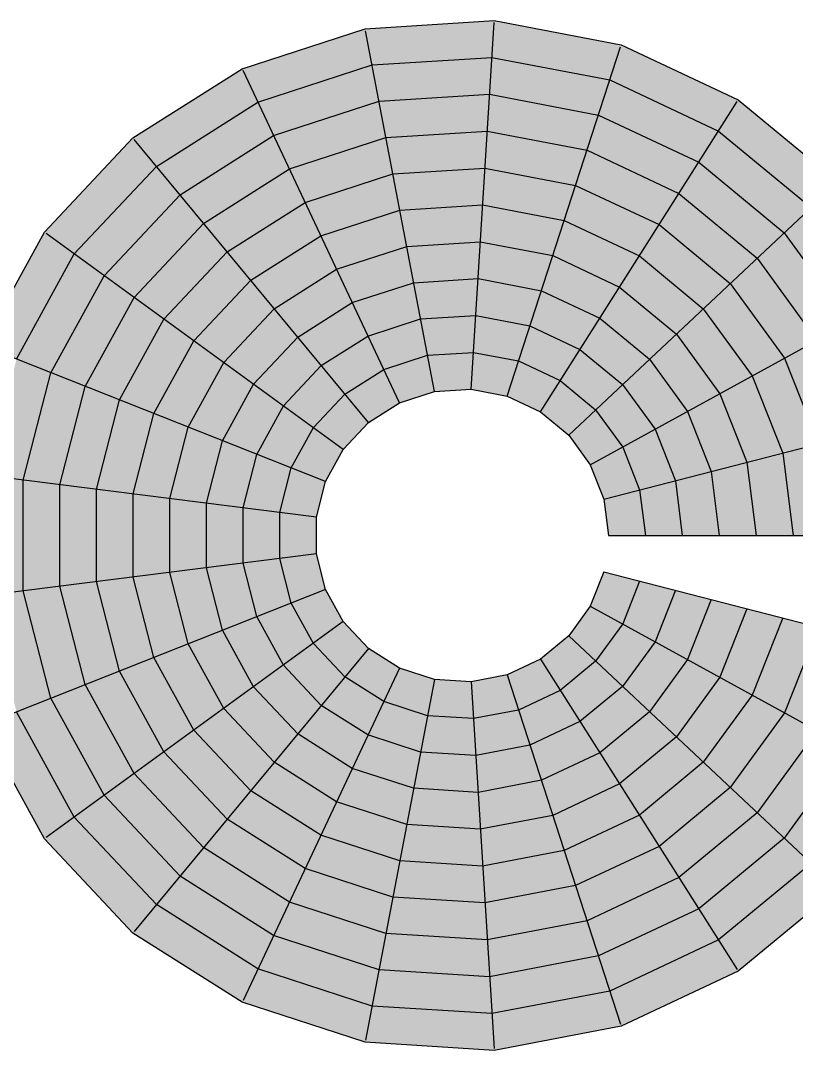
# Model space of a CAD drawing. Header units: inches. Extents: x -266 to 784, y -170 to 213.
# Drawn here: x 412 to 623.7, y -140.5 to 140.5 of the extents above; entities that cross this region are included whole.
import ezdxf

# ---------------------------------------------------------------- set-up
doc = ezdxf.new("R2010")
doc.units = ezdxf.units.IN
doc.header["$MEASUREMENT"] = 0
doc.layers.add('Lines', color=7, linetype='Continuous')
doc.layers.add('Shades', color=10, linetype='Continuous')

msp = doc.modelspace()

# ---------------------------------------------------------------- linework, layer by layer
at = {"layer": 'Lines', "color": 3}
for p, q in [((472.446955, 127.394987), (506.012158, 138.300954)), ((506.012158, 138.300954), (541.235052, 140.516964)), ((524.899144, 39.291496), (506.116408, 137.754451)), ((534.906018, 39.921067), (541.200118, 139.961704)), ((507.900856, 128.400008), (540.602149, 130.457374)), ((442.648468, 108.484324), (472.446955, 127.394987)), ((515.363222, 36.193095), (472.68384, 126.891579)), ((476.738581, 118.274798), (507.900856, 128.400008)), ((449.073364, 100.717947), (476.738581, 118.274798)), ((481.030208, 109.154609), (509.789555, 118.499063)), ((509.789555, 118.499063), (539.969245, 120.397785)), ((511.678254, 108.598117), (539.336342, 110.338195)), ((418.489046, 82.757192), (442.648468, 108.484324)), ((506.89743, 30.820549), (443.003103, 108.055643)), ((455.49826, 92.951569), (481.030208, 109.154609)), ((485.321835, 100.03442), (511.678254, 108.598117)), ((426.643512, 76.832617), (449.073364, 100.717947)), ((461.923157, 85.185192), (485.321835, 100.03442)), ((489.613462, 90.91423), (513.566952, 98.697171)), ((513.566952, 98.697171), (538.703438, 100.278605)), ((434.797978, 70.908041), (455.49826, 92.951569)), ((468.348053, 77.418814), (489.613462, 90.91423)), ((515.455651, 88.796225), (538.070535, 90.219016)), ((493.905088, 81.794041), (515.455651, 88.796225)), ((442.952443, 64.983465), (461.923157, 85.185192)), ((401.486714, 51.830122), (418.489046, 82.757192)), ((500.033704, 23.511435), (418.939149, 82.430173)), ((474.772949, 69.652437), (493.905088, 81.794041)), ((498.196715, 72.673852), (517.344349, 78.895279)), ((517.344349, 78.895279), (537.437631, 80.159426)), ((410.858375, 48.119611), (426.643512, 76.832617)), ((451.106909, 59.058889), (468.348053, 77.418814)), ((420.230035, 44.4091), (434.797978, 70.908041)), ((481.197845, 61.886059), (498.196715, 72.673852)), ((459.261375, 53.134314), (474.772949, 69.652437)), ((502.488342, 63.553663), (519.233048, 68.994333)), ((519.233048, 68.994333), (536.804728, 70.099836)), ((429.601695, 40.698588), (442.952443, 64.983465)), ((467.415841, 47.209738), (481.197845, 61.886059)), ((487.622741, 54.119682), (502.488342, 63.553663)), ((438.973356, 36.988077), (451.106909, 59.058889)), ((506.779969, 54.433474), (521.121746, 59.093387)), ((521.121746, 59.093387), (536.171824, 60.040247)), ((475.570307, 41.285162), (487.622741, 54.119682)), ((494.047638, 46.353304), (506.779969, 54.433474)), ((448.345016, 33.277566), (459.261375, 53.134314)), ((511.071595, 45.313284), (523.010445, 49.192442)), ((523.010445, 49.192442), (535.538921, 49.980657)), ((457.716676, 29.567055), (467.415841, 47.209738)), ((483.724773, 35.360586), (494.047638, 46.353304)), ((500.472534, 38.586927), (511.071595, 45.313284)), ((467.088337, 25.856544), (475.570307, 41.285162)), ((491.879239, 29.436011), (500.472534, 38.586927)), ((476.459997, 22.146033), (483.724773, 35.360586)), ((485.831658, 18.435522), (491.879239, 29.436011))]:
    msp.add_line(p, q, dxfattribs=at)
at = {"layer": 'Lines', "color": 2}
for p, q in [((541.235052, 140.516964), (575.902454, 133.903776)), ((544.755075, 38.042251), (575.730529, 133.374648)), ((575.902454, 133.903776), (607.836082, 118.876921)), ((540.602149, 130.457374), (572.787716, 124.317623)), ((572.787716, 124.317623), (602.43522, 110.366539)), ((539.969245, 120.397785), (569.672978, 114.731471)), ((553.827464, 33.773101), (607.53797, 118.407173)), ((607.836082, 118.876921), (635.02943, 96.380592)), ((569.672978, 114.731471), (597.034358, 101.856157)), ((539.336342, 110.338195), (566.55824, 105.145319)), ((602.43522, 110.366539), (627.6818, 89.480719)), ((566.55824, 105.145319), (591.633497, 93.345775)), ((597.034358, 101.856157), (620.33417, 82.580846)), ((538.703438, 100.278605), (563.443502, 95.559166)), ((561.553132, 27.381862), (634.623862, 95.999739)), ((563.443502, 95.559166), (586.232635, 84.835393)), ((591.633497, 93.345775), (612.986541, 75.680973)), ((538.070535, 90.219016), (560.328764, 85.973014)), ((560.328764, 85.973014), (580.831773, 76.325011)), ((586.232635, 84.835393), (605.638911, 68.7811)), ((537.437631, 80.159426), (557.214026, 76.386861)), ((557.214026, 76.386861), (575.430911, 67.814629)), ((580.831773, 76.325011), (598.291281, 61.881227)), ((536.804728, 70.099836), (554.099289, 66.800709)), ((575.430911, 67.814629), (590.943651, 54.981354)), ((554.099289, 66.800709), (570.030049, 59.304247)), ((536.171824, 60.040247), (550.984551, 57.214556)), ((570.030049, 59.304247), (583.596022, 48.081481)), ((550.984551, 57.214556), (564.629187, 50.793865)), ((564.629187, 50.793865), (576.248392, 41.181608)), ((535.538921, 49.980657), (547.869813, 47.628404)), ((547.869813, 47.628404), (559.228326, 42.283483)), ((559.228326, 42.283483), (568.900762, 34.281735))]:
    msp.add_line(p, q, dxfattribs=at)
at = {"layer": 'Lines', "color": 1}
for p, q in [((620.33417, 82.580846), (638.108401, 58.116677)), ((612.986541, 75.680973), (629.275682, 53.260858)), ((567.446648, 19.27012), (655.286299, 67.560289)), ((605.638911, 68.7811), (620.442963, 48.405038)), ((598.291281, 61.881227), (611.610244, 43.549218)), ((590.943651, 54.981354), (602.777525, 38.693399)), ((583.596022, 48.081481), (593.944805, 33.837579)), ((620.442963, 48.405038), (629.714598, 24.987509)), ((611.610244, 43.549218), (619.951781, 22.480852)), ((576.248392, 41.181608), (585.112086, 28.981759)), ((602.777525, 38.693399), (610.188965, 19.974195)), ((568.900762, 34.281735), (576.279367, 24.12594)), ((571.1377, 9.947566), (668.226984, 34.875778)), ((593.944805, 33.837579), (600.426149, 17.467537)), ((585.112086, 28.981759), (590.663333, 14.96088)), ((576.279367, 24.12594), (580.900516, 12.454223)), ((610.188965, 19.974195), (612.712285, -0.000061)), ((619.951781, 22.480852), (622.791765, -0.000069)), ((600.426149, 17.467537), (602.632805, -0.000054)), ((590.663333, 14.96088), (592.553326, -0.000046)), ((580.900516, 12.454223), (582.473846, -0.000038)), ((572.394366, -0.000031), (673.189163, -0.000108))]:
    msp.add_line(p, q, dxfattribs=at)
at = {"layer": 'Lines', "color": 4}
for p, q in [((495.203318, 14.725011), (402.004003, 51.625312)), ((412.70979, 15.119771), (420.230035, 44.4091)), ((422.709789, 13.85647), (429.601695, 40.698588)), ((432.709788, 12.593168), (438.973356, 36.988077)), ((442.709787, 11.329867), (448.345016, 33.277566)), ((452.709786, 10.066565), (457.716676, 29.567055)), ((462.709785, 8.803264), (467.088337, 25.856544)), ((472.709784, 7.539963), (476.459997, 22.146033)), ((492.709782, 5.01336), (393.261762, 17.576643)), ((482.709783, 6.276661), (485.831658, 18.435522)), ((412.709767, -15.119588), (412.70979, 15.119771)), ((422.709768, -13.856302), (422.709789, 13.85647)), ((432.709769, -12.593016), (432.709788, 12.593168)), ((442.709769, -11.32973), (442.709787, 11.329867)), ((452.70977, -10.066444), (452.709786, 10.066565)), ((462.709771, -8.803157), (462.709785, 8.803264)), ((472.709772, -7.539871), (472.709784, 7.539963)), ((482.709773, -6.276585), (482.709783, 6.276661)), ((492.709774, -5.013299), (393.261736, -17.576431)), ((476.459963, -22.145947), (472.709772, -7.539871)), ((485.831629, -18.43545), (482.709773, -6.276585)), ((457.716631, -29.566941), (452.70977, -10.066444)), ((467.088297, -25.856444), (462.709771, -8.803157)), ((429.601633, -40.698431), (422.709768, -13.856302)), ((438.973299, -36.987934), (432.709769, -12.593016)), ((448.344965, -33.277438), (442.709769, -11.32973)), ((420.229967, -44.408928), (412.709767, -15.119588))]:
    msp.add_line(p, q, dxfattribs=at)
at = {"layer": 'Lines', "color": 6}
for p, q in [((571.137685, -9.947625), (668.765809, -35.014347)), ((580.900497, -12.454297), (576.27933, -24.126007)), ((590.66331, -14.960969), (585.112042, -28.98184)), ((567.446619, -19.270174), (655.286196, -67.560477)), ((600.426122, -17.467642), (593.944754, -33.837673)), ((610.188935, -19.974314), (602.777465, -38.693506)), ((619.951747, -22.480986), (611.610177, -43.549339)), ((576.27933, -24.126007), (568.90071, -34.281791)), ((629.714559, -24.987658), (620.442889, -48.405173)), ((561.55309, -27.381907), (634.623715, -95.999896)), ((585.112042, -28.98184), (576.248329, -41.181675)), ((553.827412, -33.773133), (607.537789, -118.407288)), ((568.90071, -34.281791), (559.228261, -42.283524)), ((593.944754, -33.837673), (583.595948, -48.081559)), ((544.755017, -38.04227), (575.730325, -133.374715)), ((602.777465, -38.693506), (590.943567, -54.981444)), ((534.905956, -39.921071), (541.199904, -139.961717)), ((576.248329, -41.181675), (564.62911, -50.793914)), ((559.228261, -42.283524), (547.86974, -47.628427)), ((611.610177, -43.549339), (598.291186, -61.881328)), ((547.86974, -47.628427), (535.538845, -49.980662)), ((583.595948, -48.081559), (570.029959, -59.304304)), ((620.442889, -48.405173), (605.638806, -68.781212)), ((564.62911, -50.793914), (550.984463, -57.214585)), ((629.2756, -53.261006), (612.986425, -75.681097)), ((590.943567, -54.981444), (575.430807, -67.814695)), ((550.984463, -57.214585), (536.171733, -60.040252)), ((638.108312, -58.116839), (620.334044, -82.580981)), ((570.029959, -59.304304), (554.099186, -66.800742)), ((598.291186, -61.881328), (580.831656, -76.325085)), ((554.099186, -66.800742), (536.804621, -70.099843)), ((575.430807, -67.814695), (557.21391, -76.386899)), ((605.638806, -68.781212), (586.232505, -84.835475)), ((612.986425, -75.681097), (591.633354, -93.345866)), ((557.21391, -76.386899), (537.437509, -80.159434)), ((580.831656, -76.325085), (560.328633, -85.973056)), ((620.334044, -82.580981), (597.034203, -101.856256)), ((560.328633, -85.973056), (538.070397, -90.219024)), ((586.232505, -84.835475), (563.443356, -95.559214)), ((627.681663, -89.480865), (602.435051, -110.366646)), ((591.633354, -93.345866), (566.558079, -105.145371)), ((563.443356, -95.559214), (538.703285, -100.278615)), ((635.029282, -96.380749), (607.8359, -118.877037)), ((597.034203, -101.856256), (569.672802, -114.731528)), ((566.558079, -105.145371), (539.336173, -110.338206)), ((602.435051, -110.366646), (572.787526, -124.317685)), ((569.672802, -114.731528), (539.969061, -120.397796)), ((607.8359, -118.877037), (575.902249, -133.903843)), ((572.787526, -124.317685), (540.601949, -130.457387)), ((575.902249, -133.903843), (541.234837, -140.516977))]:
    msp.add_line(p, q, dxfattribs=at)
at = {"layer": 'Lines', "color": 5}
for p, q in [((495.203295, -14.724954), (402.003924, -51.625113)), ((491.879194, -29.435949), (485.831629, -18.43545)), ((483.724719, -35.360512), (476.459963, -22.145947)), ((500.033668, -23.511385), (418.939023, -82.43)), ((475.570244, -41.285075), (467.088297, -25.856444)), ((506.897383, -30.82051), (443.002938, -108.055506)), ((467.415769, -47.209638), (457.716631, -29.566941)), ((500.472475, -38.586878), (491.879194, -29.435949)), ((459.261294, -53.134202), (448.344965, -33.277438)), ((515.363167, -36.193069), (472.683646, -126.891488)), ((494.047567, -46.353246), (483.724719, -35.360512)), ((451.106819, -59.058765), (438.973299, -36.987934)), ((511.071526, -45.313252), (500.472475, -38.586878)), ((524.899084, -39.291484), (506.116198, -137.754411)), ((442.952344, -64.983328), (429.601633, -40.698431)), ((487.622659, -54.119613), (475.570244, -41.285075)), ((434.797869, -70.907892), (420.229967, -44.408928)), ((481.197751, -61.885981), (467.415769, -47.209638)), ((506.779885, -54.433434), (494.047567, -46.353246)), ((523.01037, -49.192427), (511.071526, -45.313252)), ((426.643394, -76.832455), (410.858301, -48.119425)), ((535.538845, -49.980662), (523.01037, -49.192427)), ((418.488919, -82.757018), (401.486635, -51.829922)), ((474.772842, -69.652349), (459.261294, -53.134202)), ((502.488245, -63.553617), (487.622659, -54.119613)), ((521.121656, -59.09337), (506.779885, -54.433434)), ((468.347934, -77.418716), (451.106819, -59.058765)), ((536.171733, -60.040252), (521.121656, -59.09337)), ((498.196604, -72.6738), (481.197751, -61.885981)), ((519.232942, -68.994313), (502.488245, -63.553617)), ((461.923026, -85.185084), (442.952344, -64.983328)), ((493.904963, -81.793982), (474.772842, -69.652349)), ((536.804621, -70.099843), (519.232942, -68.994313)), ((455.498118, -92.951452), (434.797869, -70.907892)), ((517.344229, -78.895256), (498.196604, -72.6738)), ((449.07321, -100.717819), (426.643394, -76.832455)), ((489.613323, -90.914165), (468.347934, -77.418716)), ((537.437509, -80.159434), (517.344229, -78.895256)), ((442.648302, -108.484187), (418.488919, -82.757018)), ((515.455515, -88.796199), (493.904963, -81.793982)), ((485.321682, -100.034347), (461.923026, -85.185084)), ((538.070397, -90.219024), (515.455515, -88.796199)), ((513.566801, -98.697142), (489.613323, -90.914165)), ((481.030041, -109.15453), (455.498118, -92.951452)), ((476.738401, -118.274713), (449.07321, -100.717819)), ((511.678087, -108.598085), (485.321682, -100.034347)), ((538.703285, -100.278615), (513.566801, -98.697142)), ((472.44676, -127.394895), (442.648302, -108.484187)), ((509.789374, -118.499028), (481.030041, -109.15453)), ((539.336173, -110.338206), (511.678087, -108.598085)), ((507.90066, -128.399971), (476.738401, -118.274713)), ((539.969061, -120.397796), (509.789374, -118.499028)), ((506.011946, -138.300914), (472.44676, -127.394895)), ((540.601949, -130.457387), (507.90066, -128.399971)), ((541.234837, -140.516977), (506.011946, -138.300914))]:
    msp.add_line(p, q, dxfattribs=at)
at = {"layer": 'Lines', "color": 3}
msp.add_lwpolyline([(495.203318, 14.725011), (500.033704, 23.511435), (506.89743, 30.820549), (515.363222, 36.193095), (524.899144, 39.291496), (534.906018, 39.921067)], dxfattribs=at)
at = {"layer": 'Lines', "color": 2}
msp.add_lwpolyline([(534.906018, 39.921067), (544.755075, 38.042251), (553.827464, 33.773101), (561.553132, 27.381862)], dxfattribs=at)
at = {"layer": 'Lines', "color": 1}
msp.add_lwpolyline([(561.553132, 27.381862), (567.446648, 19.27012), (571.1377, 9.947566), (572.394366, -0.000031)], dxfattribs=at)
at = {"layer": 'Lines', "color": 4}
msp.add_lwpolyline([(495.203295, -14.724954), (492.709774, -5.013299), (492.709782, 5.01336), (495.203318, 14.725011)], dxfattribs=at)
at = {"layer": 'Lines', "color": 6}
msp.add_lwpolyline([(571.137685, -9.947625), (567.446619, -19.270174), (561.55309, -27.381907), (553.827412, -33.773133), (544.755017, -38.04227), (534.905956, -39.921071)], dxfattribs=at)
at = {"layer": 'Lines', "color": 5}
msp.add_lwpolyline([(534.905956, -39.921071), (524.899084, -39.291484), (515.363167, -36.193069), (506.897383, -30.82051), (500.033668, -23.511385), (495.203295, -14.724954)], dxfattribs=at)
at = {"layer": 'Shades', "color": 89}
msp.add_solid([(507.900856, 128.400008), (506.012158, 138.300954), (476.738581, 118.274798), (472.446955, 127.394987)], dxfattribs=at)
at = {"layer": 'Shades', "color": 79}
msp.add_solid([(540.602149, 130.457374), (541.235052, 140.516964), (507.900856, 128.400008), (506.012158, 138.300954)], dxfattribs=at)
at = {"layer": 'Shades', "color": 69}
msp.add_solid([(572.787716, 124.317623), (575.902454, 133.903776), (540.602149, 130.457374), (541.235052, 140.516964)], dxfattribs=at)
at = {"layer": 'Shades', "color": 59}
msp.add_solid([(602.43522, 110.366539), (607.836082, 118.876921), (572.787716, 124.317623), (575.902454, 133.903776)], dxfattribs=at)
at = {"layer": 'Shades', "color": 77}
msp.add_solid([(539.969245, 120.397785), (540.602149, 130.457374), (509.789555, 118.499063), (507.900856, 128.400008)], dxfattribs=at)
at = {"layer": 'Shades', "color": 67}
msp.add_solid([(569.672978, 114.731471), (572.787716, 124.317623), (539.969245, 120.397785), (540.602149, 130.457374)], dxfattribs=at)
at = {"layer": 'Shades', "color": 99}
msp.add_solid([(476.738581, 118.274798), (472.446955, 127.394987), (449.073364, 100.717947), (442.648468, 108.484324)], dxfattribs=at)
at = {"layer": 'Shades', "color": 87}
msp.add_solid([(509.789555, 118.499063), (507.900856, 128.400008), (481.030208, 109.154609), (476.738581, 118.274798)], dxfattribs=at)
at = {"layer": 'Shades', "color": 57}
msp.add_solid([(597.034358, 101.856157), (602.43522, 110.366539), (569.672978, 114.731471), (572.787716, 124.317623)], dxfattribs=at)
at = {"layer": 'Shades', "color": 97}
msp.add_solid([(481.030208, 109.154609), (476.738581, 118.274798), (455.49826, 92.951569), (449.073364, 100.717947)], dxfattribs=at)
at = {"layer": 'Shades', "color": 85}
msp.add_solid([(511.678254, 108.598117), (509.789555, 118.499063), (485.321835, 100.03442), (481.030208, 109.154609)], dxfattribs=at)
at = {"layer": 'Shades', "color": 75}
msp.add_solid([(539.336342, 110.338195), (539.969245, 120.397785), (511.678254, 108.598117), (509.789555, 118.499063)], dxfattribs=at)
at = {"layer": 'Shades', "color": 65}
msp.add_solid([(566.55824, 105.145319), (569.672978, 114.731471), (539.336342, 110.338195), (539.969245, 120.397785)], dxfattribs=at)
at = {"layer": 'Shades', "color": 49}
msp.add_solid([(627.6818, 89.480719), (635.02943, 96.380592), (602.43522, 110.366539), (607.836082, 118.876921)], dxfattribs=at)
at = {"layer": 'Shades', "color": 55}
msp.add_solid([(591.633497, 93.345775), (597.034358, 101.856157), (566.55824, 105.145319), (569.672978, 114.731471)], dxfattribs=at)
at = {"layer": 'Shades', "color": 73}
msp.add_solid([(538.703438, 100.278605), (539.336342, 110.338195), (513.566952, 98.697171), (511.678254, 108.598117)], dxfattribs=at)
at = {"layer": 'Shades', "color": 63}
msp.add_solid([(563.443502, 95.559166), (566.55824, 105.145319), (538.703438, 100.278605), (539.336342, 110.338195)], dxfattribs=at)
at = {"layer": 'Shades', "color": 47}
msp.add_solid([(620.33417, 82.580846), (627.6818, 89.480719), (597.034358, 101.856157), (602.43522, 110.366539)], dxfattribs=at)
at = {"layer": 'Shades', "color": 109}
msp.add_solid([(449.073364, 100.717947), (442.648468, 108.484324), (426.643512, 76.832617), (418.489046, 82.757192)], dxfattribs=at)
at = {"layer": 'Shades', "color": 95}
msp.add_solid([(485.321835, 100.03442), (481.030208, 109.154609), (461.923157, 85.185192), (455.49826, 92.951569)], dxfattribs=at)
at = {"layer": 'Shades', "color": 83}
msp.add_solid([(513.566952, 98.697171), (511.678254, 108.598117), (489.613462, 90.91423), (485.321835, 100.03442)], dxfattribs=at)
at = {"layer": 'Shades', "color": 53}
msp.add_solid([(586.232635, 84.835393), (591.633497, 93.345775), (563.443502, 95.559166), (566.55824, 105.145319)], dxfattribs=at)
at = {"layer": 'Shades', "color": 45}
msp.add_solid([(612.986541, 75.680973), (620.33417, 82.580846), (591.633497, 93.345775), (597.034358, 101.856157)], dxfattribs=at)
at = {"layer": 'Shades', "color": 107}
msp.add_solid([(455.49826, 92.951569), (449.073364, 100.717947), (434.797978, 70.908041), (426.643512, 76.832617)], dxfattribs=at)
at = {"layer": 'Shades', "color": 93}
msp.add_solid([(489.613462, 90.91423), (485.321835, 100.03442), (468.348053, 77.418814), (461.923157, 85.185192)], dxfattribs=at)
at = {"layer": 'Shades', "color": 81}
msp.add_solid([(515.455651, 88.796225), (513.566952, 98.697171), (493.905088, 81.794041), (489.613462, 90.91423)], dxfattribs=at)
at = {"layer": 'Shades', "color": 71}
msp.add_solid([(538.070535, 90.219016), (538.703438, 100.278605), (515.455651, 88.796225), (513.566952, 98.697171)], dxfattribs=at)
at = {"layer": 'Shades', "color": 61}
msp.add_solid([(560.328764, 85.973014), (563.443502, 95.559166), (538.070535, 90.219016), (538.703438, 100.278605)], dxfattribs=at)
at = {"layer": 'Shades', "color": 51}
msp.add_solid([(580.831773, 76.325011), (586.232635, 84.835393), (560.328764, 85.973014), (563.443502, 95.559166)], dxfattribs=at)
at = {"layer": 'Shades', "color": 105}
msp.add_solid([(461.923157, 85.185192), (455.49826, 92.951569), (442.952443, 64.983465), (434.797978, 70.908041)], dxfattribs=at)
at = {"layer": 'Shades', "color": 43}
msp.add_solid([(605.638911, 68.7811), (612.986541, 75.680973), (586.232635, 84.835393), (591.633497, 93.345775)], dxfattribs=at)
at = {"layer": 'Shades', "color": 91}
msp.add_solid([(493.905088, 81.794041), (489.613462, 90.91423), (474.772949, 69.652437), (468.348053, 77.418814)], dxfattribs=at)
at = {"layer": 'Shades', "color": 70}
msp.add_solid([(537.437631, 80.159426), (538.070535, 90.219016), (517.344349, 78.895279), (515.455651, 88.796225)], dxfattribs=at)
at = {"layer": 'Shades', "color": 60}
msp.add_solid([(557.214026, 76.386861), (560.328764, 85.973014), (537.437631, 80.159426), (538.070535, 90.219016)], dxfattribs=at)
at = {"layer": 'Shades', "color": 80}
msp.add_solid([(517.344349, 78.895279), (515.455651, 88.796225), (498.196715, 72.673852), (493.905088, 81.794041)], dxfattribs=at)
at = {"layer": 'Shades', "color": 37}
msp.add_solid([(638.108401, 58.116677), (646.94112, 62.972497), (620.33417, 82.580846), (627.6818, 89.480719)], dxfattribs=at)
at = {"layer": 'Shades', "color": 103}
msp.add_solid([(468.348053, 77.418814), (461.923157, 85.185192), (451.106909, 59.058889), (442.952443, 64.983465)], dxfattribs=at)
at = {"layer": 'Shades', "color": 50}
msp.add_solid([(575.430911, 67.814629), (580.831773, 76.325011), (557.214026, 76.386861), (560.328764, 85.973014)], dxfattribs=at)
at = {"layer": 'Shades', "color": 41}
msp.add_solid([(598.291281, 61.881227), (605.638911, 68.7811), (580.831773, 76.325011), (586.232635, 84.835393)], dxfattribs=at)
at = {"layer": 'Shades', "color": 119}
msp.add_solid([(426.643512, 76.832617), (418.489046, 82.757192), (410.858375, 48.119611), (401.486714, 51.830122)], dxfattribs=at)
at = {"layer": 'Shades', "color": 90}
msp.add_solid([(498.196715, 72.673852), (493.905088, 81.794041), (481.197845, 61.886059), (474.772949, 69.652437)], dxfattribs=at)
at = {"layer": 'Shades', "color": 35}
msp.add_solid([(629.275682, 53.260858), (638.108401, 58.116677), (612.986541, 75.680973), (620.33417, 82.580846)], dxfattribs=at)
at = {"layer": 'Shades', "color": 82}
msp.add_solid([(519.233048, 68.994333), (517.344349, 78.895279), (502.488342, 63.553663), (498.196715, 72.673852)], dxfattribs=at)
at = {"layer": 'Shades', "color": 72}
msp.add_solid([(536.804728, 70.099836), (537.437631, 80.159426), (519.233048, 68.994333), (517.344349, 78.895279)], dxfattribs=at)
at = {"layer": 'Shades', "color": 62}
msp.add_solid([(554.099289, 66.800709), (557.214026, 76.386861), (536.804728, 70.099836), (537.437631, 80.159426)], dxfattribs=at)
at = {"layer": 'Shades', "color": 117}
msp.add_solid([(434.797978, 70.908041), (426.643512, 76.832617), (420.230035, 44.4091), (410.858375, 48.119611)], dxfattribs=at)
at = {"layer": 'Shades', "color": 101}
msp.add_solid([(474.772949, 69.652437), (468.348053, 77.418814), (459.261375, 53.134314), (451.106909, 59.058889)], dxfattribs=at)
at = {"layer": 'Shades', "color": 52}
msp.add_solid([(570.030049, 59.304247), (575.430911, 67.814629), (554.099289, 66.800709), (557.214026, 76.386861)], dxfattribs=at)
at = {"layer": 'Shades', "color": 40}
msp.add_solid([(590.943651, 54.981354), (598.291281, 61.881227), (575.430911, 67.814629), (580.831773, 76.325011)], dxfattribs=at)
at = {"layer": 'Shades', "color": 33}
msp.add_solid([(620.442963, 48.405038), (629.275682, 53.260858), (605.638911, 68.7811), (612.986541, 75.680973)], dxfattribs=at)
at = {"layer": 'Shades', "color": 115}
msp.add_solid([(442.952443, 64.983465), (434.797978, 70.908041), (429.601695, 40.698588), (420.230035, 44.4091)], dxfattribs=at)
at = {"layer": 'Shades', "color": 92}
msp.add_solid([(502.488342, 63.553663), (498.196715, 72.673852), (487.622741, 54.119682), (481.197845, 61.886059)], dxfattribs=at)
at = {"layer": 'Shades', "color": 100}
msp.add_solid([(481.197845, 61.886059), (474.772949, 69.652437), (467.415841, 47.209738), (459.261375, 53.134314)], dxfattribs=at)
at = {"layer": 'Shades', "color": 84}
msp.add_solid([(521.121746, 59.093387), (519.233048, 68.994333), (506.779969, 54.433474), (502.488342, 63.553663)], dxfattribs=at)
at = {"layer": 'Shades', "color": 74}
msp.add_solid([(536.171824, 60.040247), (536.804728, 70.099836), (521.121746, 59.093387), (519.233048, 68.994333)], dxfattribs=at)
at = {"layer": 'Shades', "color": 64}
msp.add_solid([(550.984551, 57.214556), (554.099289, 66.800709), (536.171824, 60.040247), (536.804728, 70.099836)], dxfattribs=at)
at = {"layer": 'Shades', "color": 42}
msp.add_solid([(583.596022, 48.081481), (590.943651, 54.981354), (570.030049, 59.304247), (575.430911, 67.814629)], dxfattribs=at)
at = {"layer": 'Shades', "color": 31}
msp.add_solid([(611.610244, 43.549218), (620.442963, 48.405038), (598.291281, 61.881227), (605.638911, 68.7811)], dxfattribs=at)
at = {"layer": 'Shades', "color": 113}
msp.add_solid([(451.106909, 59.058889), (442.952443, 64.983465), (438.973356, 36.988077), (429.601695, 40.698588)], dxfattribs=at)
at = {"layer": 'Shades', "color": 54}
msp.add_solid([(564.629187, 50.793865), (570.030049, 59.304247), (550.984551, 57.214556), (554.099289, 66.800709)], dxfattribs=at)
at = {"layer": 'Shades', "color": 102}
msp.add_solid([(487.622741, 54.119682), (481.197845, 61.886059), (475.570307, 41.285162), (467.415841, 47.209738)], dxfattribs=at)
at = {"layer": 'Shades', "color": 94}
msp.add_solid([(506.779969, 54.433474), (502.488342, 63.553663), (494.047638, 46.353304), (487.622741, 54.119682)], dxfattribs=at)
at = {"layer": 'Shades', "color": 30}
msp.add_solid([(602.777525, 38.693399), (611.610244, 43.549218), (590.943651, 54.981354), (598.291281, 61.881227)], dxfattribs=at)
at = {"layer": 'Shades', "color": 111}
msp.add_solid([(459.261375, 53.134314), (451.106909, 59.058889), (448.345016, 33.277566), (438.973356, 36.988077)], dxfattribs=at)
at = {"layer": 'Shades', "color": 86}
msp.add_solid([(523.010445, 49.192442), (521.121746, 59.093387), (511.071595, 45.313284), (506.779969, 54.433474)], dxfattribs=at)
at = {"layer": 'Shades', "color": 76}
msp.add_solid([(535.538921, 49.980657), (536.171824, 60.040247), (523.010445, 49.192442), (521.121746, 59.093387)], dxfattribs=at)
at = {"layer": 'Shades', "color": 66}
msp.add_solid([(547.869813, 47.628404), (550.984551, 57.214556), (535.538921, 49.980657), (536.171824, 60.040247)], dxfattribs=at)
at = {"layer": 'Shades', "color": 44}
msp.add_solid([(576.248392, 41.181608), (583.596022, 48.081481), (564.629187, 50.793865), (570.030049, 59.304247)], dxfattribs=at)
at = {"layer": 'Shades', "color": 56}
msp.add_solid([(559.228326, 42.283483), (564.629187, 50.793865), (547.869813, 47.628404), (550.984551, 57.214556)], dxfattribs=at)
at = {"layer": 'Shades', "color": 104}
msp.add_solid([(494.047638, 46.353304), (487.622741, 54.119682), (483.724773, 35.360586), (475.570307, 41.285162)], dxfattribs=at)
at = {"layer": 'Shades', "color": 96}
msp.add_solid([(511.071595, 45.313284), (506.779969, 54.433474), (500.472534, 38.586927), (494.047638, 46.353304)], dxfattribs=at)
at = {"layer": 'Shades', "color": 32}
msp.add_solid([(593.944805, 33.837579), (602.777525, 38.693399), (583.596022, 48.081481), (590.943651, 54.981354)], dxfattribs=at)
at = {"layer": 'Shades', "color": 110}
msp.add_solid([(467.415841, 47.209738), (459.261375, 53.134314), (457.716676, 29.567055), (448.345016, 33.277566)], dxfattribs=at)
at = {"layer": 'Shades', "color": 46}
msp.add_solid([(568.900762, 34.281735), (576.248392, 41.181608), (559.228326, 42.283483), (564.629187, 50.793865)], dxfattribs=at)
at = {"layer": 'Shades', "color": 23}
msp.add_solid([(629.714598, 24.987509), (639.477414, 27.494166), (620.442963, 48.405038), (629.275682, 53.260858)], dxfattribs=at)
at = {"layer": 'Shades', "color": 127}
msp.add_solid([(420.230035, 44.4091), (410.858375, 48.119611), (412.70979, 15.119771), (402.709791, 16.383073)], dxfattribs=at)
at = {"layer": 'Shades', "color": 88}
msp.add_solid([(524.899144, 39.291496), (523.010445, 49.192442), (515.363222, 36.193095), (511.071595, 45.313284)], dxfattribs=at)
at = {"layer": 'Shades', "color": 78}
msp.add_solid([(534.906018, 39.921067), (535.538921, 49.980657), (524.899144, 39.291496), (523.010445, 49.192442)], dxfattribs=at)
at = {"layer": 'Shades', "color": 68}
msp.add_solid([(544.755075, 38.042251), (547.869813, 47.628404), (534.906018, 39.921067), (535.538921, 49.980657)], dxfattribs=at)
at = {"layer": 'Shades', "color": 34}
msp.add_solid([(585.112086, 28.981759), (593.944805, 33.837579), (576.248392, 41.181608), (583.596022, 48.081481)], dxfattribs=at)
at = {"layer": 'Shades', "color": 21}
msp.add_solid([(619.951781, 22.480852), (629.714598, 24.987509), (611.610244, 43.549218), (620.442963, 48.405038)], dxfattribs=at)
at = {"layer": 'Shades', "color": 112}
msp.add_solid([(475.570307, 41.285162), (467.415841, 47.209738), (467.088337, 25.856544), (457.716676, 29.567055)], dxfattribs=at)
at = {"layer": 'Shades', "color": 106}
msp.add_solid([(500.472534, 38.586927), (494.047638, 46.353304), (491.879239, 29.436011), (483.724773, 35.360586)], dxfattribs=at)
at = {"layer": 'Shades', "color": 98}
msp.add_solid([(515.363222, 36.193095), (511.071595, 45.313284), (506.89743, 30.820549), (500.472534, 38.586927)], dxfattribs=at)
at = {"layer": 'Shades', "color": 58}
msp.add_solid([(553.827464, 33.773101), (559.228326, 42.283483), (544.755075, 38.042251), (547.869813, 47.628404)], dxfattribs=at)
at = {"layer": 'Shades', "color": 125}
msp.add_solid([(429.601695, 40.698588), (420.230035, 44.4091), (422.709789, 13.85647), (412.70979, 15.119771)], dxfattribs=at)
at = {"layer": 'Shades', "color": 48}
msp.add_solid([(561.553132, 27.381862), (568.900762, 34.281735), (553.827464, 33.773101), (559.228326, 42.283483)], dxfattribs=at)
at = {"layer": 'Shades', "color": 20}
msp.add_solid([(610.188965, 19.974195), (619.951781, 22.480852), (602.777525, 38.693399), (611.610244, 43.549218)], dxfattribs=at)
at = {"layer": 'Shades', "color": 123}
msp.add_solid([(438.973356, 36.988077), (429.601695, 40.698588), (432.709788, 12.593168), (422.709789, 13.85647)], dxfattribs=at)
at = {"layer": 'Shades', "color": 114}
msp.add_solid([(483.724773, 35.360586), (475.570307, 41.285162), (476.459997, 22.146033), (467.088337, 25.856544)], dxfattribs=at)
at = {"layer": 'Shades', "color": 36}
msp.add_solid([(576.279367, 24.12594), (585.112086, 28.981759), (568.900762, 34.281735), (576.248392, 41.181608)], dxfattribs=at)
at = {"layer": 'Shades', "color": 121}
msp.add_solid([(448.345016, 33.277566), (438.973356, 36.988077), (442.709787, 11.329867), (432.709788, 12.593168)], dxfattribs=at)
at = {"layer": 'Shades', "color": 108}
msp.add_solid([(506.89743, 30.820549), (500.472534, 38.586927), (500.033704, 23.511435), (491.879239, 29.436011)], dxfattribs=at)
at = {"layer": 'Shades', "color": 22}
msp.add_solid([(600.426149, 17.467537), (610.188965, 19.974195), (593.944805, 33.837579), (602.777525, 38.693399)], dxfattribs=at)
at = {"layer": 'Shades', "color": 116}
msp.add_solid([(491.879239, 29.436011), (483.724773, 35.360586), (485.831658, 18.435522), (476.459997, 22.146033)], dxfattribs=at)
at = {"layer": 'Shades', "color": 38}
msp.add_solid([(567.446648, 19.27012), (576.279367, 24.12594), (561.553132, 27.381862), (568.900762, 34.281735)], dxfattribs=at)
at = {"layer": 'Shades', "color": 24}
msp.add_solid([(590.663333, 14.96088), (600.426149, 17.467537), (585.112086, 28.981759), (593.944805, 33.837579)], dxfattribs=at)
at = {"layer": 'Shades', "color": 120}
msp.add_solid([(457.716676, 29.567055), (448.345016, 33.277566), (452.709786, 10.066565), (442.709787, 11.329867)], dxfattribs=at)
at = {"layer": 'Shades', "color": 122}
msp.add_solid([(467.088337, 25.856544), (457.716676, 29.567055), (462.709785, 8.803264), (452.709786, 10.066565)], dxfattribs=at)
at = {"layer": 'Shades', "color": 118}
msp.add_solid([(500.033704, 23.511435), (491.879239, 29.436011), (495.203318, 14.725011), (485.831658, 18.435522)], dxfattribs=at)
at = {"layer": 'Shades', "color": 26}
msp.add_solid([(580.900516, 12.454223), (590.663333, 14.96088), (576.279367, 24.12594), (585.112086, 28.981759)], dxfattribs=at)
at = {"layer": 'Shades', "color": 124}
msp.add_solid([(476.459997, 22.146033), (467.088337, 25.856544), (472.709784, 7.539963), (462.709785, 8.803264)], dxfattribs=at)
at = {"layer": 'Shades', "color": 28}
msp.add_solid([(571.1377, 9.947566), (580.900516, 12.454223), (567.446648, 19.27012), (576.279367, 24.12594)], dxfattribs=at)
at = {"layer": 'Shades', "color": 11}
msp.add_solid([(622.791765, -0.000069), (632.871244, -0.000077), (619.951781, 22.480852), (629.714598, 24.987509)], dxfattribs=at)
at = {"layer": 'Shades', "color": 126}
msp.add_solid([(485.831658, 18.435522), (476.459997, 22.146033), (482.709783, 6.276661), (472.709784, 7.539963)], dxfattribs=at)
at = {"layer": 'Shades', "color": 12}
msp.add_solid([(602.632805, -0.000054), (612.712285, -0.000061), (600.426149, 17.467537), (610.188965, 19.974195)], dxfattribs=at)
at = {"layer": 'Shades'}
msp.add_solid([(612.712285, -0.000061), (622.791765, -0.000069), (610.188965, 19.974195), (619.951781, 22.480852)], dxfattribs=at)
at = {"layer": 'Shades', "color": 128}
msp.add_solid([(495.203318, 14.725011), (485.831658, 18.435522), (492.709782, 5.01336), (482.709783, 6.276661)], dxfattribs=at)
at = {"layer": 'Shades', "color": 14}
msp.add_solid([(592.553326, -0.000046), (602.632805, -0.000054), (590.663333, 14.96088), (600.426149, 17.467537)], dxfattribs=at)
at = {"layer": 'Shades', "color": 137}
msp.add_solid([(412.70979, 15.119771), (402.709791, 16.383073), (412.709767, -15.119588), (402.709766, -16.382874)], dxfattribs=at)
at = {"layer": 'Shades', "color": 135}
msp.add_solid([(422.709789, 13.85647), (412.70979, 15.119771), (422.709768, -13.856302), (412.709767, -15.119588)], dxfattribs=at)
at = {"layer": 'Shades', "color": 16}
msp.add_solid([(582.473846, -0.000038), (592.553326, -0.000046), (580.900516, 12.454223), (590.663333, 14.96088)], dxfattribs=at)
at = {"layer": 'Shades', "color": 133}
msp.add_solid([(432.709788, 12.593168), (422.709789, 13.85647), (432.709769, -12.593016), (422.709768, -13.856302)], dxfattribs=at)
at = {"layer": 'Shades', "color": 131}
msp.add_solid([(442.709787, 11.329867), (432.709788, 12.593168), (442.709769, -11.32973), (432.709769, -12.593016)], dxfattribs=at)
at = {"layer": 'Shades', "color": 130}
msp.add_solid([(452.709786, 10.066565), (442.709787, 11.329867), (452.70977, -10.066444), (442.709769, -11.32973)], dxfattribs=at)
at = {"layer": 'Shades', "color": 18}
msp.add_solid([(572.394366, -0.000031), (582.473846, -0.000038), (571.1377, 9.947566), (580.900516, 12.454223)], dxfattribs=at)
at = {"layer": 'Shades', "color": 132}
msp.add_solid([(462.709785, 8.803264), (452.709786, 10.066565), (462.709771, -8.803157), (452.70977, -10.066444)], dxfattribs=at)
at = {"layer": 'Shades', "color": 134}
msp.add_solid([(472.709784, 7.539963), (462.709785, 8.803264), (472.709772, -7.539871), (462.709771, -8.803157)], dxfattribs=at)
at = {"layer": 'Shades', "color": 136}
msp.add_solid([(482.709783, 6.276661), (472.709784, 7.539963), (482.709773, -6.276585), (472.709772, -7.539871)], dxfattribs=at)
at = {"layer": 'Shades', "color": 138}
msp.add_solid([(492.709782, 5.01336), (482.709783, 6.276661), (492.709774, -5.013299), (482.709773, -6.276585)], dxfattribs=at)
at = {"layer": 'Shades', "color": 148}
msp.add_solid([(492.709774, -5.013299), (482.709773, -6.276585), (495.203295, -14.724954), (485.831629, -18.43545)], dxfattribs=at)
at = {"layer": 'Shades', "color": 144}
msp.add_solid([(472.709772, -7.539871), (462.709771, -8.803157), (476.459963, -22.145947), (467.088297, -25.856444)], dxfattribs=at)
at = {"layer": 'Shades', "color": 146}
msp.add_solid([(482.709773, -6.276585), (472.709772, -7.539871), (485.831629, -18.43545), (476.459963, -22.145947)], dxfattribs=at)
at = {"layer": 'Shades', "color": 140}
msp.add_solid([(452.70977, -10.066444), (442.709769, -11.32973), (457.716631, -29.566941), (448.344965, -33.277438)], dxfattribs=at)
at = {"layer": 'Shades', "color": 142}
msp.add_solid([(462.709771, -8.803157), (452.70977, -10.066444), (467.088297, -25.856444), (457.716631, -29.566941)], dxfattribs=at)
at = {"layer": 'Shades', "color": 248}
msp.add_solid([(567.446619, -19.270174), (576.27933, -24.126007), (571.137685, -9.947625), (580.900497, -12.454297)], dxfattribs=at)
at = {"layer": 'Shades', "color": 145}
msp.add_solid([(422.709768, -13.856302), (412.709767, -15.119588), (429.601633, -40.698431), (420.229967, -44.408928)], dxfattribs=at)
at = {"layer": 'Shades', "color": 143}
msp.add_solid([(432.709769, -12.593016), (422.709768, -13.856302), (438.973299, -36.987934), (429.601633, -40.698431)], dxfattribs=at)
at = {"layer": 'Shades', "color": 141}
msp.add_solid([(442.709769, -11.32973), (432.709769, -12.593016), (448.344965, -33.277438), (438.973299, -36.987934)], dxfattribs=at)
at = {"layer": 'Shades', "color": 246}
msp.add_solid([(576.27933, -24.126007), (585.112042, -28.98184), (580.900497, -12.454297), (590.66331, -14.960969)], dxfattribs=at)
at = {"layer": 'Shades', "color": 147}
msp.add_solid([(412.709767, -15.119588), (402.709766, -16.382874), (420.229967, -44.408928), (410.858301, -48.119425)], dxfattribs=at)
at = {"layer": 'Shades', "color": 158}
msp.add_solid([(495.203295, -14.724954), (485.831629, -18.43545), (500.033668, -23.511385), (491.879194, -29.435949)], dxfattribs=at)
at = {"layer": 'Shades', "color": 244}
msp.add_solid([(585.112042, -28.98184), (593.944754, -33.837673), (590.66331, -14.960969), (600.426122, -17.467642)], dxfattribs=at)
at = {"layer": 'Shades', "color": 156}
msp.add_solid([(485.831629, -18.43545), (476.459963, -22.145947), (491.879194, -29.435949), (483.724719, -35.360512)], dxfattribs=at)
at = {"layer": 'Shades', "color": 238}
msp.add_solid([(561.55309, -27.381907), (568.90071, -34.281791), (567.446619, -19.270174), (576.27933, -24.126007)], dxfattribs=at)
at = {"layer": 'Shades', "color": 242}
msp.add_solid([(593.944754, -33.837673), (602.777465, -38.693506), (600.426122, -17.467642), (610.188935, -19.974314)], dxfattribs=at)
at = {"layer": 'Shades', "color": 154}
msp.add_solid([(476.459963, -22.145947), (467.088297, -25.856444), (483.724719, -35.360512), (475.570244, -41.285075)], dxfattribs=at)
at = {"layer": 'Shades', "color": 240}
msp.add_solid([(602.777465, -38.693506), (611.610177, -43.549339), (610.188935, -19.974314), (619.951747, -22.480986)], dxfattribs=at)
at = {"layer": 'Shades', "color": 241}
msp.add_solid([(611.610177, -43.549339), (620.442889, -48.405173), (619.951747, -22.480986), (629.714559, -24.987658)], dxfattribs=at)
at = {"layer": 'Shades', "color": 168}
msp.add_solid([(500.033668, -23.511385), (491.879194, -29.435949), (506.897383, -30.82051), (500.472475, -38.586878)], dxfattribs=at)
at = {"layer": 'Shades', "color": 236}
msp.add_solid([(568.90071, -34.281791), (576.248329, -41.181675), (576.27933, -24.126007), (585.112042, -28.98184)], dxfattribs=at)
at = {"layer": 'Shades', "color": 243}
msp.add_solid([(620.442889, -48.405173), (629.2756, -53.261006), (629.714559, -24.987658), (639.477372, -27.49433)], dxfattribs=at)
at = {"layer": 'Shades', "color": 152}
msp.add_solid([(467.088297, -25.856444), (457.716631, -29.566941), (475.570244, -41.285075), (467.415769, -47.209638)], dxfattribs=at)
at = {"layer": 'Shades', "color": 228}
msp.add_solid([(553.827412, -33.773133), (559.228261, -42.283524), (561.55309, -27.381907), (568.90071, -34.281791)], dxfattribs=at)
at = {"layer": 'Shades', "color": 150}
msp.add_solid([(457.716631, -29.566941), (448.344965, -33.277438), (467.415769, -47.209638), (459.261294, -53.134202)], dxfattribs=at)
at = {"layer": 'Shades', "color": 166}
msp.add_solid([(491.879194, -29.435949), (483.724719, -35.360512), (500.472475, -38.586878), (494.047567, -46.353246)], dxfattribs=at)
at = {"layer": 'Shades', "color": 178}
msp.add_solid([(506.897383, -30.82051), (500.472475, -38.586878), (515.363167, -36.193069), (511.071526, -45.313252)], dxfattribs=at)
at = {"layer": 'Shades', "color": 234}
msp.add_solid([(576.248329, -41.181675), (583.595948, -48.081559), (585.112042, -28.98184), (593.944754, -33.837673)], dxfattribs=at)
at = {"layer": 'Shades', "color": 151}
msp.add_solid([(448.344965, -33.277438), (438.973299, -36.987934), (459.261294, -53.134202), (451.106819, -59.058765)], dxfattribs=at)
at = {"layer": 'Shades', "color": 164}
msp.add_solid([(483.724719, -35.360512), (475.570244, -41.285075), (494.047567, -46.353246), (487.622659, -54.119613)], dxfattribs=at)
at = {"layer": 'Shades', "color": 188}
msp.add_solid([(515.363167, -36.193069), (511.071526, -45.313252), (524.899084, -39.291484), (523.01037, -49.192427)], dxfattribs=at)
at = {"layer": 'Shades', "color": 218}
msp.add_solid([(544.755017, -38.04227), (547.86974, -47.628427), (553.827412, -33.773133), (559.228261, -42.283524)], dxfattribs=at)
at = {"layer": 'Shades', "color": 226}
msp.add_solid([(559.228261, -42.283524), (564.62911, -50.793914), (568.90071, -34.281791), (576.248329, -41.181675)], dxfattribs=at)
at = {"layer": 'Shades', "color": 232}
msp.add_solid([(583.595948, -48.081559), (590.943567, -54.981444), (593.944754, -33.837673), (602.777465, -38.693506)], dxfattribs=at)
at = {"layer": 'Shades', "color": 153}
msp.add_solid([(438.973299, -36.987934), (429.601633, -40.698431), (451.106819, -59.058765), (442.952344, -64.983328)], dxfattribs=at)
at = {"layer": 'Shades', "color": 176}
msp.add_solid([(500.472475, -38.586878), (494.047567, -46.353246), (511.071526, -45.313252), (506.779885, -54.433434)], dxfattribs=at)
at = {"layer": 'Shades', "color": 198}
msp.add_solid([(524.899084, -39.291484), (523.01037, -49.192427), (534.905956, -39.921071), (535.538845, -49.980662)], dxfattribs=at)
at = {"layer": 'Shades', "color": 208}
msp.add_solid([(534.905956, -39.921071), (535.538845, -49.980662), (544.755017, -38.04227), (547.86974, -47.628427)], dxfattribs=at)
at = {"layer": 'Shades', "color": 230}
msp.add_solid([(590.943567, -54.981444), (598.291186, -61.881328), (602.777465, -38.693506), (611.610177, -43.549339)], dxfattribs=at)
at = {"layer": 'Shades', "color": 155}
msp.add_solid([(429.601633, -40.698431), (420.229967, -44.408928), (442.952344, -64.983328), (434.797869, -70.907892)], dxfattribs=at)
at = {"layer": 'Shades', "color": 162}
msp.add_solid([(475.570244, -41.285075), (467.415769, -47.209638), (487.622659, -54.119613), (481.197751, -61.885981)], dxfattribs=at)
at = {"layer": 'Shades', "color": 224}
msp.add_solid([(564.62911, -50.793914), (570.029959, -59.304304), (576.248329, -41.181675), (583.595948, -48.081559)], dxfattribs=at)
at = {"layer": 'Shades', "color": 157}
msp.add_solid([(420.229967, -44.408928), (410.858301, -48.119425), (434.797869, -70.907892), (426.643394, -76.832455)], dxfattribs=at)
at = {"layer": 'Shades', "color": 216}
msp.add_solid([(547.86974, -47.628427), (550.984463, -57.214585), (559.228261, -42.283524), (564.62911, -50.793914)], dxfattribs=at)
at = {"layer": 'Shades', "color": 231}
msp.add_solid([(598.291186, -61.881328), (605.638806, -68.781212), (611.610177, -43.549339), (620.442889, -48.405173)], dxfattribs=at)
at = {"layer": 'Shades', "color": 160}
msp.add_solid([(467.415769, -47.209638), (459.261294, -53.134202), (481.197751, -61.885981), (474.772842, -69.652349)], dxfattribs=at)
at = {"layer": 'Shades', "color": 174}
msp.add_solid([(494.047567, -46.353246), (487.622659, -54.119613), (506.779885, -54.433434), (502.488245, -63.553617)], dxfattribs=at)
at = {"layer": 'Shades', "color": 186}
msp.add_solid([(511.071526, -45.313252), (506.779885, -54.433434), (523.01037, -49.192427), (521.121656, -59.09337)], dxfattribs=at)
at = {"layer": 'Shades', "color": 206}
msp.add_solid([(535.538845, -49.980662), (536.171733, -60.040252), (547.86974, -47.628427), (550.984463, -57.214585)], dxfattribs=at)
at = {"layer": 'Shades', "color": 159}
msp.add_solid([(410.858301, -48.119425), (401.486635, -51.829922), (426.643394, -76.832455), (418.488919, -82.757018)], dxfattribs=at)
at = {"layer": 'Shades', "color": 196}
msp.add_solid([(523.01037, -49.192427), (521.121656, -59.09337), (535.538845, -49.980662), (536.171733, -60.040252)], dxfattribs=at)
at = {"layer": 'Shades', "color": 222}
msp.add_solid([(570.029959, -59.304304), (575.430807, -67.814695), (583.595948, -48.081559), (590.943567, -54.981444)], dxfattribs=at)
at = {"layer": 'Shades', "color": 233}
msp.add_solid([(605.638806, -68.781212), (612.986425, -75.681097), (620.442889, -48.405173), (629.2756, -53.261006)], dxfattribs=at)
at = {"layer": 'Shades', "color": 161}
msp.add_solid([(459.261294, -53.134202), (451.106819, -59.058765), (474.772842, -69.652349), (468.347934, -77.418716)], dxfattribs=at)
at = {"layer": 'Shades', "color": 214}
msp.add_solid([(550.984463, -57.214585), (554.099186, -66.800742), (564.62911, -50.793914), (570.029959, -59.304304)], dxfattribs=at)
at = {"layer": 'Shades', "color": 235}
msp.add_solid([(612.986425, -75.681097), (620.334044, -82.580981), (629.2756, -53.261006), (638.108312, -58.116839)], dxfattribs=at)
at = {"layer": 'Shades', "color": 172}
msp.add_solid([(487.622659, -54.119613), (481.197751, -61.885981), (502.488245, -63.553617), (498.196604, -72.6738)], dxfattribs=at)
at = {"layer": 'Shades', "color": 184}
msp.add_solid([(506.779885, -54.433434), (502.488245, -63.553617), (521.121656, -59.09337), (519.232942, -68.994313)], dxfattribs=at)
at = {"layer": 'Shades', "color": 220}
msp.add_solid([(575.430807, -67.814695), (580.831656, -76.325085), (590.943567, -54.981444), (598.291186, -61.881328)], dxfattribs=at)
at = {"layer": 'Shades', "color": 204}
msp.add_solid([(536.171733, -60.040252), (536.804621, -70.099843), (550.984463, -57.214585), (554.099186, -66.800742)], dxfattribs=at)
at = {"layer": 'Shades', "color": 237}
msp.add_solid([(620.334044, -82.580981), (627.681663, -89.480865), (638.108312, -58.116839), (646.941024, -62.972672)], dxfattribs=at)
at = {"layer": 'Shades', "color": 163}
msp.add_solid([(451.106819, -59.058765), (442.952344, -64.983328), (468.347934, -77.418716), (461.923026, -85.185084)], dxfattribs=at)
at = {"layer": 'Shades', "color": 194}
msp.add_solid([(521.121656, -59.09337), (519.232942, -68.994313), (536.171733, -60.040252), (536.804621, -70.099843)], dxfattribs=at)
at = {"layer": 'Shades', "color": 212}
msp.add_solid([(554.099186, -66.800742), (557.21391, -76.386899), (570.029959, -59.304304), (575.430807, -67.814695)], dxfattribs=at)
at = {"layer": 'Shades', "color": 170}
msp.add_solid([(481.197751, -61.885981), (474.772842, -69.652349), (498.196604, -72.6738), (493.904963, -81.793982)], dxfattribs=at)
at = {"layer": 'Shades', "color": 182}
msp.add_solid([(502.488245, -63.553617), (498.196604, -72.6738), (519.232942, -68.994313), (517.344229, -78.895256)], dxfattribs=at)
at = {"layer": 'Shades', "color": 221}
msp.add_solid([(580.831656, -76.325085), (586.232505, -84.835475), (598.291186, -61.881328), (605.638806, -68.781212)], dxfattribs=at)
at = {"layer": 'Shades', "color": 165}
msp.add_solid([(442.952344, -64.983328), (434.797869, -70.907892), (461.923026, -85.185084), (455.498118, -92.951452)], dxfattribs=at)
at = {"layer": 'Shades', "color": 202}
msp.add_solid([(536.804621, -70.099843), (537.437509, -80.159434), (554.099186, -66.800742), (557.21391, -76.386899)], dxfattribs=at)
at = {"layer": 'Shades', "color": 171}
msp.add_solid([(474.772842, -69.652349), (468.347934, -77.418716), (493.904963, -81.793982), (489.613323, -90.914165)], dxfattribs=at)
at = {"layer": 'Shades', "color": 192}
msp.add_solid([(519.232942, -68.994313), (517.344229, -78.895256), (536.804621, -70.099843), (537.437509, -80.159434)], dxfattribs=at)
at = {"layer": 'Shades', "color": 210}
msp.add_solid([(557.21391, -76.386899), (560.328633, -85.973056), (575.430807, -67.814695), (580.831656, -76.325085)], dxfattribs=at)
at = {"layer": 'Shades', "color": 223}
msp.add_solid([(586.232505, -84.835475), (591.633354, -93.345866), (605.638806, -68.781212), (612.986425, -75.681097)], dxfattribs=at)
at = {"layer": 'Shades', "color": 167}
msp.add_solid([(434.797869, -70.907892), (426.643394, -76.832455), (455.498118, -92.951452), (449.07321, -100.717819)], dxfattribs=at)
at = {"layer": 'Shades', "color": 180}
msp.add_solid([(498.196604, -72.6738), (493.904963, -81.793982), (517.344229, -78.895256), (515.455515, -88.796199)], dxfattribs=at)
at = {"layer": 'Shades', "color": 225}
msp.add_solid([(591.633354, -93.345866), (597.034203, -101.856256), (612.986425, -75.681097), (620.334044, -82.580981)], dxfattribs=at)
at = {"layer": 'Shades', "color": 169}
msp.add_solid([(426.643394, -76.832455), (418.488919, -82.757018), (449.07321, -100.717819), (442.648302, -108.484187)], dxfattribs=at)
at = {"layer": 'Shades', "color": 173}
msp.add_solid([(468.347934, -77.418716), (461.923026, -85.185084), (489.613323, -90.914165), (485.321682, -100.034347)], dxfattribs=at)
at = {"layer": 'Shades', "color": 200}
msp.add_solid([(537.437509, -80.159434), (538.070397, -90.219024), (557.21391, -76.386899), (560.328633, -85.973056)], dxfattribs=at)
at = {"layer": 'Shades', "color": 211}
msp.add_solid([(560.328633, -85.973056), (563.443356, -95.559214), (580.831656, -76.325085), (586.232505, -84.835475)], dxfattribs=at)
at = {"layer": 'Shades', "color": 190}
msp.add_solid([(517.344229, -78.895256), (515.455515, -88.796199), (537.437509, -80.159434), (538.070397, -90.219024)], dxfattribs=at)
at = {"layer": 'Shades', "color": 181}
msp.add_solid([(493.904963, -81.793982), (489.613323, -90.914165), (515.455515, -88.796199), (513.566801, -98.697142)], dxfattribs=at)
at = {"layer": 'Shades', "color": 227}
msp.add_solid([(597.034203, -101.856256), (602.435051, -110.366646), (620.334044, -82.580981), (627.681663, -89.480865)], dxfattribs=at)
at = {"layer": 'Shades', "color": 175}
msp.add_solid([(461.923026, -85.185084), (455.498118, -92.951452), (485.321682, -100.034347), (481.030041, -109.15453)], dxfattribs=at)
at = {"layer": 'Shades', "color": 201}
msp.add_solid([(538.070397, -90.219024), (538.703285, -100.278615), (560.328633, -85.973056), (563.443356, -95.559214)], dxfattribs=at)
at = {"layer": 'Shades', "color": 213}
msp.add_solid([(563.443356, -95.559214), (566.558079, -105.145371), (586.232505, -84.835475), (591.633354, -93.345866)], dxfattribs=at)
at = {"layer": 'Shades', "color": 191}
msp.add_solid([(515.455515, -88.796199), (513.566801, -98.697142), (538.070397, -90.219024), (538.703285, -100.278615)], dxfattribs=at)
at = {"layer": 'Shades', "color": 229}
msp.add_solid([(602.435051, -110.366646), (607.8359, -118.877037), (627.681663, -89.480865), (635.029282, -96.380749)], dxfattribs=at)
at = {"layer": 'Shades', "color": 183}
msp.add_solid([(489.613323, -90.914165), (485.321682, -100.034347), (513.566801, -98.697142), (511.678087, -108.598085)], dxfattribs=at)
at = {"layer": 'Shades', "color": 177}
msp.add_solid([(455.498118, -92.951452), (449.07321, -100.717819), (481.030041, -109.15453), (476.738401, -118.274713)], dxfattribs=at)
at = {"layer": 'Shades', "color": 215}
msp.add_solid([(566.558079, -105.145371), (569.672802, -114.731528), (591.633354, -93.345866), (597.034203, -101.856256)], dxfattribs=at)
at = {"layer": 'Shades', "color": 203}
msp.add_solid([(538.703285, -100.278615), (539.336173, -110.338206), (563.443356, -95.559214), (566.558079, -105.145371)], dxfattribs=at)
at = {"layer": 'Shades', "color": 179}
msp.add_solid([(449.07321, -100.717819), (442.648302, -108.484187), (476.738401, -118.274713), (472.44676, -127.394895)], dxfattribs=at)
at = {"layer": 'Shades', "color": 185}
msp.add_solid([(485.321682, -100.034347), (481.030041, -109.15453), (511.678087, -108.598085), (509.789374, -118.499028)], dxfattribs=at)
at = {"layer": 'Shades', "color": 193}
msp.add_solid([(513.566801, -98.697142), (511.678087, -108.598085), (538.703285, -100.278615), (539.336173, -110.338206)], dxfattribs=at)
at = {"layer": 'Shades', "color": 217}
msp.add_solid([(569.672802, -114.731528), (572.787526, -124.317685), (597.034203, -101.856256), (602.435051, -110.366646)], dxfattribs=at)
at = {"layer": 'Shades', "color": 205}
msp.add_solid([(539.336173, -110.338206), (539.969061, -120.397796), (566.558079, -105.145371), (569.672802, -114.731528)], dxfattribs=at)
at = {"layer": 'Shades', "color": 187}
msp.add_solid([(481.030041, -109.15453), (476.738401, -118.274713), (509.789374, -118.499028), (507.90066, -128.399971)], dxfattribs=at)
at = {"layer": 'Shades', "color": 195}
msp.add_solid([(511.678087, -108.598085), (509.789374, -118.499028), (539.336173, -110.338206), (539.969061, -120.397796)], dxfattribs=at)
at = {"layer": 'Shades', "color": 219}
msp.add_solid([(572.787526, -124.317685), (575.902249, -133.903843), (602.435051, -110.366646), (607.8359, -118.877037)], dxfattribs=at)
at = {"layer": 'Shades', "color": 207}
msp.add_solid([(539.969061, -120.397796), (540.601949, -130.457387), (569.672802, -114.731528), (572.787526, -124.317685)], dxfattribs=at)
at = {"layer": 'Shades', "color": 189}
msp.add_solid([(476.738401, -118.274713), (472.44676, -127.394895), (507.90066, -128.399971), (506.011946, -138.300914)], dxfattribs=at)
at = {"layer": 'Shades', "color": 197}
msp.add_solid([(509.789374, -118.499028), (507.90066, -128.399971), (539.969061, -120.397796), (540.601949, -130.457387)], dxfattribs=at)
at = {"layer": 'Shades', "color": 209}
msp.add_solid([(540.601949, -130.457387), (541.234837, -140.516977), (572.787526, -124.317685), (575.902249, -133.903843)], dxfattribs=at)
at = {"layer": 'Shades', "color": 199}
msp.add_solid([(507.90066, -128.399971), (506.011946, -138.300914), (540.601949, -130.457387), (541.234837, -140.516977)], dxfattribs=at)

doc.saveas('drawing.dxf')
